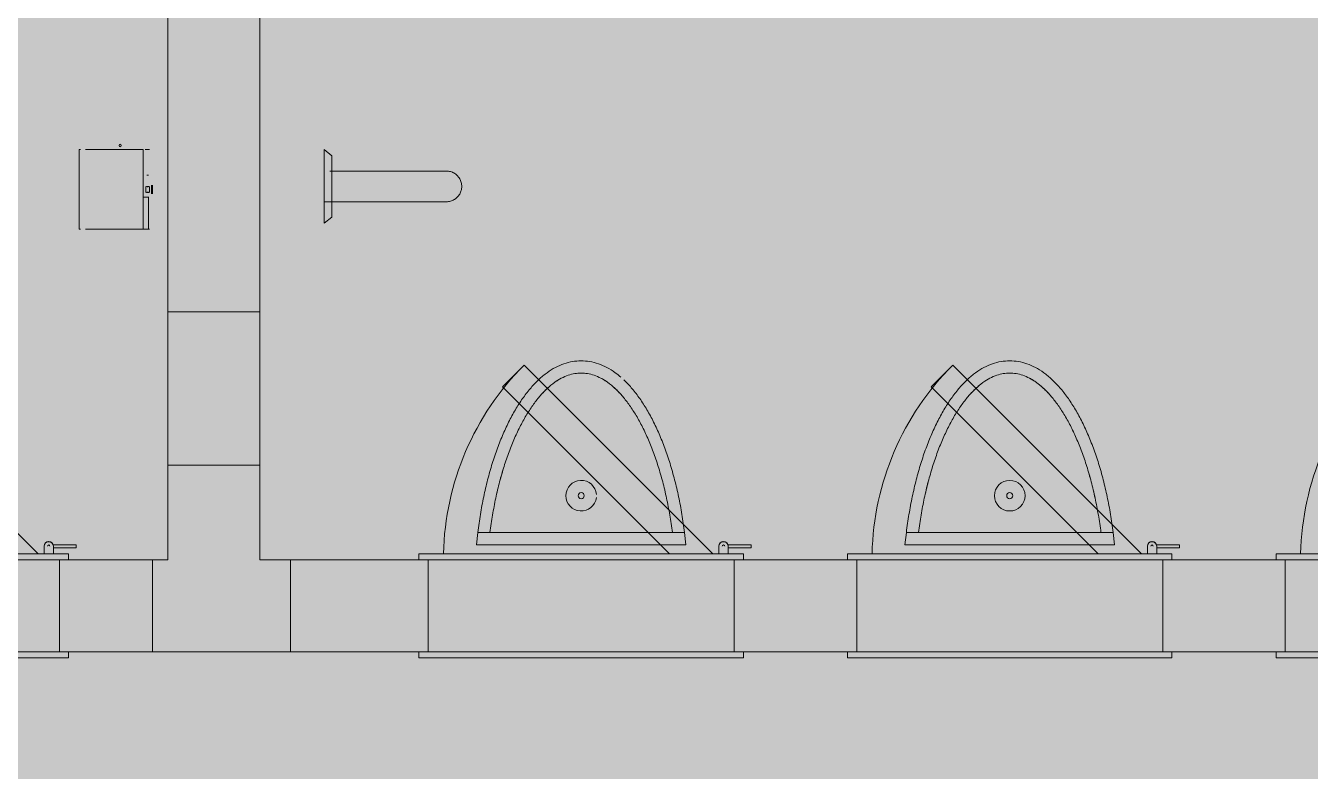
# Model space of a CAD drawing. Header units: millimetres. Extents: x 15878 to 679837, y -72324 to 391440.
# Drawn here: x 200250 to 202348, y 43002 to 44220 of the extents above; entities that cross this region are included whole.
import ezdxf

# ---------------------------------------------------------------- set-up
doc = ezdxf.new("R2010")
doc.units = ezdxf.units.MM
for name, color, linetype, lineweight in [('A-DETL-GENF', 92, 'Continuous', 5), ('A-DOOR', 31, 'Continuous', 5), ('A-DOOR-FRAM', 31, 'Continuous', 5), ('A-FLOR', 192, 'Continuous', 5), ('A-WALL', 113, 'Continuous', 5), ('P-SANR-FIXT', 6, 'Continuous', 5)]:
    doc.layers.add(name, color=color, linetype=linetype, lineweight=lineweight)

# ---------------------------------------------------------------- blocks, each defined once
blk = doc.blocks.new('DLN_Toilet Paper Roll - DLN_Toilet Paper Roll-3170394-G_F')
at = {"layer": 'P-SANR-FIXT', "color": 253}
for p, q in [((-65, 117.5), (-65, 120.1)), ((65, 120.1), (-65, 120.1)), ((-65, 15.5), (-65, 109.6)), ((65, 120.1), (65, 117.5)), ((65, 109.6), (65, 15.5)), ((-65, 6.9), (-65, 15.5)), ((-12.7, 15.5), (-65, 15.5)), ((-65, 6.9), (-65, 6.1)), ((-65, 6.1), (-65, 6.9)), ((-12.7, 6.9), (-65, 6.9)), ((-65, 5), (-65, 6.9)), ((-12.7, 6.9), (-12.7, 15.5)), ((-12.7, 15.5), (65, 15.5)), ((-12.7, 6.9), (-12.7, 6.1)), ((-12.7, 6.1), (-12.7, 6.9)), ((-7, 2), (7, 2)), ((7, 2), (-7, 2)), ((-7, 0), (7, 0)), ((7, 0), (-7, 0)), ((-5, 11), (5, 11)), ((5, 11), (-5, 11)), ((-5, 5), (5, 5)), ((5, 5), (-5, 5)), ((-3, 5), (3, 5)), ((3, 5), (-3, 5)), ((-3, 2), (3, 2)), ((3, 2), (-3, 2)), ((23.2, 9.3), (23.2, 6.9)), ((23.2, 6.9), (23.2, 9.3)), ((65, 12.4), (65, 5))]:
    blk.add_line(p, q, dxfattribs=at)
for major_axis in [(-2, 0), (2, 0)]:
    blk.add_ellipse((71.8, 52.8), major_axis=major_axis, ratio=0.802744, start_param=3.141593, end_param=6.283185, dxfattribs=at)
for points, knots in [([(-4.7, 9.3), (-4.7, 9.5), (-4.9, 9.8), (-5, 10.1), (-5, 10.1), (-5, 10.1)], [0, 0, 0, 0, 0.4, 0.7, 0.9198068, 0.9198068, 0.9198068, 0.9198068]), ([(-5, 10.1), (-5, 10.1), (-5, 10), (-4.9, 9.8), (-4.8, 9.3), (-4.7, 8.7), (-4.7, 8.3), (-4.6, 8), (-4.7, 7.7), (-4.7, 7.3), (-4.8, 7.1), (-4.8, 6.9)], [0, 0, 0, 0, 0.111111, 0.222222, 0.444444, 0.583333, 0.652778, 0.722222, 0.791667, 0.861111, 1, 1, 1, 1]), ([(-5, 6.1), (-5, 6.1), (-5, 6.1), (-4.9, 6.3), (-4.8, 6.6), (-4.6, 7.1), (-4.5, 7.6), (-4.5, 8), (-4.5, 8.5), (-4.6, 8.9), (-4.6, 9.2), (-4.7, 9.3)], [0.0355904, 0.0355904, 0.0355904, 0.0355904, 0.1, 0.2, 0.4, 0.5, 0.6, 0.7, 0.8, 0.9, 1, 1, 1, 1]), ([(-4.8, 6.9), (-4.8, 6.7), (-4.9, 6.4), (-5, 6.2), (-5, 6.1), (-5, 6.1)], [0, 0, 0, 0, 0.5, 0.75, 1, 1, 1, 1]), ([(4.7, 9.3), (4.6, 9.2), (4.6, 8.9), (4.5, 8.5), (4.5, 8), (4.5, 7.6), (4.6, 7.1), (4.8, 6.6), (4.9, 6.3), (5, 6.1), (5, 6.1), (5, 6.1)], [0, 0, 0, 0, 0.1, 0.2, 0.3, 0.4, 0.5, 0.6, 0.8, 0.9, 0.9644096, 0.9644096, 0.9644096, 0.9644096]), ([(4.8, 6.9), (4.7, 7.2), (4.7, 7.6), (4.6, 8.3), (4.7, 8.8), (4.8, 9.3), (4.9, 9.7), (5, 10), (5, 10.1), (5, 10.1)], [0, 0, 0, 0, 0.222222, 0.333333, 0.444444, 0.583333, 0.722222, 0.861111, 1, 1, 1, 1]), ([(5, 10.1), (5, 10.1), (5, 10.1), (4.9, 10), (4.8, 9.8), (4.7, 9.5), (4.7, 9.3)], [0.0801932, 0.0801932, 0.0801932, 0.0801932, 0.2, 0.4, 0.7, 1, 1, 1, 1]), ([(5, 6.1), (5, 6.1), (5, 6.2), (4.9, 6.4), (4.8, 6.7), (4.8, 6.9)], [0, 0, 0, 0, 0.25, 0.5, 1, 1, 1, 1])]:
    blk.add_open_spline(points, degree=3, knots=knots, dxfattribs=at)
blk = doc.blocks.new('DLN_Urinal - DLN_Urinal-13426412-G_F')
at = {"layer": 'P-SANR-FIXT', "color": 253}
for p, q in [((-280.2, -12.5), (62, -12.5)), ((-277.9, -32.5), (-280.2, -12.5)), ((62, -12.5), (59.8, -32.5)), ((59.8, -32.5), (-277.9, -32.5)), ((-277.9, -32.5), (-258.1, -32.5)), ((-258.1, -32.5), (39.9, -32.5)), ((39.9, -32.5), (59.8, -32.5))]:
    blk.add_line(p, q, dxfattribs=at)
for radius in [25, 5]:
    blk.add_circle((-109.1, -92.5), radius, dxfattribs=at)
for points, knots in [([(-109.1, -312.5), (-118.5, -312.7), (-132.6, -310.5), (-151.1, -302.3), (-164.8, -293.7), (-178.2, -282.6), (-188.9, -271.4), (-197.2, -261.3), (-203.4, -253.2), (-209.3, -244.4), (-215.1, -235.3), (-220.7, -225.6), (-226.2, -215.3), (-231.4, -204.6), (-236.4, -193.5), (-241.2, -182), (-245.8, -170), (-250.2, -157.6), (-254.3, -144.9), (-258.2, -131.8), (-263, -113.9), (-268.5, -90.8), (-273.8, -62.2), (-276.7, -42.5), (-277.9, -32.5)], [-1, -1, -1, -1, -0.875, -0.8125, -0.75, -0.6875, -0.625, -0.59375, -0.5625, -0.53125, -0.5, -0.46875, -0.4375, -0.40625, -0.375, -0.34375, -0.3125, -0.28125, -0.25, -0.21875, -0.1875, -0.125, -0.0625, 0, 0, 0, 0]), ([(-258.1, -32.5), (-256.8, -42.2), (-254, -61.1), (-248.7, -88.6), (-242.4, -115.2), (-236.3, -136.3), (-231.1, -152.4), (-226.8, -164.2), (-222.4, -175.6), (-217.8, -186.5), (-213.1, -196.9), (-208.1, -207), (-203, -216.5), (-197.7, -225.5), (-192.4, -233.9), (-186.9, -241.9), (-181.2, -249.3), (-175.6, -256.1), (-170, -262.3), (-164.2, -267.9), (-158.4, -272.9), (-150.8, -278.8), (-141.4, -284.7), (-126.6, -291.1), (-116, -292.8), (-109.1, -292.5)], [-1, -1, -1, -1, -0.9375, -0.875, -0.8125, -0.75, -0.71875, -0.6875, -0.65625, -0.625, -0.59375, -0.5625, -0.53125, -0.5, -0.46875, -0.4375, -0.40625, -0.375, -0.34375, -0.3125, -0.28125, -0.25, -0.1875, -0.125, 0, 0, 0, 0]), ([(-109.1, -292.5), (-116, -292.8), (-126.6, -291.1), (-139.5, -285.5), (-147.1, -281.2), (-154.6, -276.1), (-162.3, -269.7), (-170, -262.3), (-175.6, -256.1), (-181.2, -249.3), (-186.9, -241.9), (-192.4, -233.9), (-197.7, -225.5), (-203, -216.5), (-208.1, -207), (-213.1, -196.9), (-217.8, -186.5), (-222.4, -175.6), (-226.8, -164.2), (-231.1, -152.4), (-235, -140.3), (-238.8, -127.9), (-243.5, -110.7), (-248.7, -88.6), (-254, -61.1), (-256.8, -42.2), (-258.1, -32.5)], [-1, -1, -1, -1, -0.875, -0.8125, -0.78125, -0.75, -0.6875, -0.65625, -0.625, -0.59375, -0.5625, -0.53125, -0.5, -0.46875, -0.4375, -0.40625, -0.375, -0.34375, -0.3125, -0.28125, -0.25, -0.21875, -0.1875, -0.125, -0.0625, 0, 0, 0, 0]), ([(59.8, -32.5), (58.5, -42.5), (55.7, -62.2), (50.3, -90.8), (44.9, -113.9), (40.1, -131.8), (36.2, -144.9), (32.1, -157.6), (27.7, -170), (23.1, -182), (18.3, -193.5), (13.3, -204.6), (6.3, -218.9), (-1.1, -232.2), (-8.8, -244.4), (-14.8, -253.2), (-20.9, -261.3), (-27.2, -268.9), (-33.5, -275.9), (-40, -282.3), (-46.7, -288.2), (-55.6, -295.1), (-67, -302.3), (-85.6, -310.5), (-99.6, -312.7), (-109.1, -312.5)], [-1, -1, -1, -1, -0.9375, -0.875, -0.8125, -0.78125, -0.75, -0.71875, -0.6875, -0.65625, -0.625, -0.59375, -0.5625, -0.5, -0.46875, -0.4375, -0.40625, -0.375, -0.34375, -0.3125, -0.28125, -0.25, -0.1875, -0.125, 0, 0, 0, 0]), ([(-109.1, -292.5), (-102.2, -292.8), (-91.6, -291.1), (-78.6, -285.5), (-71.1, -281.2), (-63.5, -276.1), (-55.9, -269.7), (-48.2, -262.3), (-42.5, -256.1), (-36.9, -249.3), (-31.3, -241.9), (-25.8, -233.9), (-20.4, -225.5), (-15.2, -216.5), (-10.1, -207), (-5.1, -196.9), (-0.3, -186.5), (4.3, -175.6), (8.7, -164.2), (12.9, -152.4), (16.9, -140.3), (20.6, -127.9), (25.3, -110.7), (30.6, -88.6), (35.8, -61.1), (38.7, -42.2), (39.9, -32.5)], [-1, -1, -1, -1, -0.875, -0.8125, -0.78125, -0.75, -0.6875, -0.65625, -0.625, -0.59375, -0.5625, -0.53125, -0.5, -0.46875, -0.4375, -0.40625, -0.375, -0.34375, -0.3125, -0.28125, -0.25, -0.21875, -0.1875, -0.125, -0.0625, 0, 0, 0, 0]), ([(39.9, -32.5), (38.7, -42.2), (35.8, -61.1), (30.6, -88.6), (24.3, -115.2), (18.2, -136.3), (12.9, -152.4), (8.7, -164.2), (4.3, -175.6), (-0.3, -186.5), (-5.1, -196.9), (-10.1, -207), (-15.2, -216.5), (-20.4, -225.5), (-25.8, -233.9), (-31.3, -241.9), (-36.9, -249.3), (-42.5, -256.1), (-48.2, -262.3), (-54, -267.9), (-59.7, -272.9), (-67.3, -278.8), (-76.7, -284.7), (-91.6, -291.1), (-102.2, -292.8), (-109.1, -292.5)], [-1, -1, -1, -1, -0.9375, -0.875, -0.8125, -0.75, -0.71875, -0.6875, -0.65625, -0.625, -0.59375, -0.5625, -0.53125, -0.5, -0.46875, -0.4375, -0.40625, -0.375, -0.34375, -0.3125, -0.28125, -0.25, -0.1875, -0.125, 0, 0, 0, 0])]:
    blk.add_open_spline(points, degree=3, knots=knots, dxfattribs=at)
blk = doc.blocks.new('DLN_Urinal - DLN_Urinal-V592-G_F')
at = {"layer": 'P-SANR-FIXT', "color": 253}
for p, q in [((-280.2, -12.5), (62, -12.5)), ((-277.9, -32.5), (-280.2, -12.5)), ((62, -12.5), (59.8, -32.5)), ((59.8, -32.5), (-277.9, -32.5)), ((-277.9, -32.5), (-258.1, -32.5)), ((-258.1, -32.5), (39.9, -32.5)), ((39.9, -32.5), (59.8, -32.5))]:
    blk.add_line(p, q, dxfattribs=at)
blk.add_circle((-109.1, -92.5), 5, dxfattribs=at)
for start, end in [(0, 173.0878), (184.4636, 0)]:
    blk.add_arc((-109.1, -92.5), 25, start, end, dxfattribs=at)
for points, knots in [([(-178.6, -281.7), (-182.8, -277.8), (-189.1, -271.2), (-197.2, -261.3), (-203.4, -253.2), (-209.3, -244.4), (-215.1, -235.3), (-220.7, -225.6), (-226.2, -215.3), (-231.4, -204.6), (-236.4, -193.5), (-241.2, -182), (-245.8, -170), (-250.2, -157.6), (-254.3, -144.9), (-258.2, -131.8), (-263, -113.9), (-268.5, -90.8), (-273.8, -62.2), (-276.7, -42.5), (-277.9, -32.5)], [-0.6850484, -0.6850484, -0.6850484, -0.6850484, -0.625, -0.59375, -0.5625, -0.53125, -0.5, -0.46875, -0.4375, -0.40625, -0.375, -0.34375, -0.3125, -0.28125, -0.25, -0.21875, -0.1875, -0.125, -0.0625, 0, 0, 0, 0]), ([(-258.1, -32.5), (-256.8, -42.2), (-254, -61.1), (-248.7, -88.6), (-242.4, -115.2), (-236.3, -136.3), (-231.1, -152.4), (-226.8, -164.2), (-222.4, -175.6), (-217.8, -186.5), (-213.1, -196.9), (-208.1, -207), (-203, -216.5), (-197.7, -225.5), (-192.4, -233.9), (-186.9, -241.9), (-181.2, -249.3), (-175.6, -256.1), (-170, -262.3), (-164.2, -267.9), (-158.4, -272.9), (-150.8, -278.8), (-141.4, -284.7), (-126.6, -291.1), (-116, -292.8), (-109.1, -292.5)], [-1, -1, -1, -1, -0.9375, -0.875, -0.8125, -0.75, -0.71875, -0.6875, -0.65625, -0.625, -0.59375, -0.5625, -0.53125, -0.5, -0.46875, -0.4375, -0.40625, -0.375, -0.34375, -0.3125, -0.28125, -0.25, -0.1875, -0.125, 0, 0, 0, 0]), ([(-109.1, -292.5), (-116, -292.8), (-126.6, -291.1), (-139.5, -285.5), (-147.1, -281.2), (-154.6, -276.1), (-162.3, -269.7), (-170, -262.3), (-175.6, -256.1), (-181.2, -249.3), (-186.9, -241.9), (-192.4, -233.9), (-197.7, -225.5), (-203, -216.5), (-208.1, -207), (-213.1, -196.9), (-217.8, -186.5), (-222.4, -175.6), (-226.8, -164.2), (-231.1, -152.4), (-235, -140.3), (-238.8, -127.9), (-243.5, -110.7), (-248.7, -88.6), (-254, -61.1), (-256.8, -42.2), (-258.1, -32.5)], [-1, -1, -1, -1, -0.875, -0.8125, -0.78125, -0.75, -0.6875, -0.65625, -0.625, -0.59375, -0.5625, -0.53125, -0.5, -0.46875, -0.4375, -0.40625, -0.375, -0.34375, -0.3125, -0.28125, -0.25, -0.21875, -0.1875, -0.125, -0.0625, 0, 0, 0, 0]), ([(59.8, -32.5), (58.5, -42.5), (55.7, -62.2), (50.3, -90.8), (44.9, -113.9), (40.1, -131.8), (36.2, -144.9), (32.1, -157.6), (27.7, -170), (23.1, -182), (18.3, -193.5), (13.3, -204.6), (6.3, -218.9), (-1.1, -232.2), (-8.8, -244.4), (-14.8, -253.2), (-20.9, -261.3), (-27.2, -268.9), (-33.5, -275.9), (-40, -282.3), (-46.7, -288.2), (-55.6, -295.1), (-67, -302.3), (-85.6, -310.5), (-99.6, -312.7), (-109.1, -312.5)], [-1, -1, -1, -1, -0.9375, -0.875, -0.8125, -0.78125, -0.75, -0.71875, -0.6875, -0.65625, -0.625, -0.59375, -0.5625, -0.5, -0.46875, -0.4375, -0.40625, -0.375, -0.34375, -0.3125, -0.28125, -0.25, -0.1875, -0.125, 0, 0, 0, 0]), ([(-109.1, -292.5), (-102.2, -292.8), (-91.6, -291.1), (-78.6, -285.5), (-71.1, -281.2), (-63.5, -276.1), (-55.9, -269.7), (-48.2, -262.3), (-42.5, -256.1), (-36.9, -249.3), (-31.3, -241.9), (-25.8, -233.9), (-20.4, -225.5), (-15.2, -216.5), (-10.1, -207), (-5.1, -196.9), (-0.3, -186.5), (4.3, -175.6), (8.7, -164.2), (12.9, -152.4), (16.9, -140.3), (20.6, -127.9), (25.3, -110.7), (30.6, -88.6), (35.8, -61.1), (38.7, -42.2), (39.9, -32.5)], [-1, -1, -1, -1, -0.875, -0.8125, -0.78125, -0.75, -0.6875, -0.65625, -0.625, -0.59375, -0.5625, -0.53125, -0.5, -0.46875, -0.4375, -0.40625, -0.375, -0.34375, -0.3125, -0.28125, -0.25, -0.21875, -0.1875, -0.125, -0.0625, 0, 0, 0, 0]), ([(39.9, -32.5), (38.7, -42.2), (35.8, -61.1), (30.6, -88.6), (24.3, -115.2), (18.2, -136.3), (12.9, -152.4), (8.7, -164.2), (4.3, -175.6), (-0.3, -186.5), (-5.1, -196.9), (-10.1, -207), (-15.2, -216.5), (-20.4, -225.5), (-25.8, -233.9), (-31.3, -241.9), (-36.9, -249.3), (-42.5, -256.1), (-48.2, -262.3), (-54, -267.9), (-59.7, -272.9), (-67.3, -278.8), (-76.7, -284.7), (-91.6, -291.1), (-102.2, -292.8), (-109.1, -292.5)], [-1, -1, -1, -1, -0.9375, -0.875, -0.8125, -0.75, -0.71875, -0.6875, -0.65625, -0.625, -0.59375, -0.5625, -0.53125, -0.5, -0.46875, -0.4375, -0.40625, -0.375, -0.34375, -0.3125, -0.28125, -0.25, -0.1875, -0.125, 0, 0, 0, 0]), ([(-109.1, -312.5), (-118.5, -312.7), (-132.6, -310.5), (-151.1, -302.3), (-163.5, -294.6), (-171, -288.5), (-174.1, -285.8)], [-1, -1, -1, -1, -0.875, -0.8125, -0.75, -0.7062169, -0.7062169, -0.7062169, -0.7062169])]:
    blk.add_open_spline(points, degree=3, knots=knots, dxfattribs=at)
blk = doc.blocks.new('DLN-Access Panel__AP01_ - _AP04_ 450 x 650 _WH_-16053561-G_F')
at = {"layer": 'A-DOOR', "color": 253}
for p, q in [((-265, 75), (-265, 85)), ((265, 85), (-265, 85)), ((265, 75), (265, 85)), ((-265, 75), (265, 75)), ((-265, -85), (-265, -75)), ((265, -75), (-265, -75)), ((265, -85), (265, -75)), ((-240, -95), (-277.5, -95)), ((-277.5, -95), (-277.5, -100)), ((-277.5, -100), (-239.6, -100)), ((-265, -85), (265, -85)), ((-240, -85), (-240, -97.5)), ((-225, -97.5), (-225, -85)), ((-215, -85), (93.2, -393.2)), ((128.6, -357.8), (-144.3, -85)), ((93.2, -393.2), (128.6, -357.8))]:
    blk.add_line(p, q, dxfattribs=at)
for centre, radius, start, end in [((-232.5, -97.5), 7.5, 180, 0), ((-232.5, -97.5), 7.5, 195, 0), ((-232.5, -97.5), 7.5, 199.4712, 360), ((-232.5, -97.5), 7.5, 199.4712, 360), ((-232.5, -97.5), 2, 180, 360), ((-232.5, -97.5), 2, 180, 360), ((-225, -75), 450, 315, 358.6824)]:
    blk.add_arc(centre, radius, start, end, dxfattribs=at)
at = {"layer": 'A-DOOR-FRAM', "color": 253}
for p, q in [((-250, 75), (-250, -75)), ((250, 75), (250, -75))]:
    blk.add_line(p, q, dxfattribs=at)
blk = doc.blocks.new('DLN_Accessible Urinal - DLN_Accessible Urinal-V750-G_F')
at = {"layer": 'P-SANR-FIXT', "color": 253}
for p, q in [((-619.1, -12.5), (-609.1, -25.2)), ((-596.5, -12.5), (-619.1, -12.5)), ((-619.1, -12.5), (-596.5, -12.5)), ((-619.1, -12.5), (-609.1, -25.2)), ((-596.5, -12.5), (-619.1, -12.5)), ((-619.1, -12.5), (-499.1, -12.5)), ((-584.1, -12.5), (-584.1, -212.5)), ((-499.1, -12.5), (-521.7, -12.5)), ((-521.7, -12.5), (-499.1, -12.5)), ((-499.1, -12.5), (-521.7, -12.5)), ((-509.1, -25.2), (-499.1, -12.5)), ((-509.1, -25.2), (-499.1, -12.5)), ((-280.2, -12.5), (62, -12.5)), ((-277.9, -32.5), (-280.2, -12.5)), ((62, -12.5), (59.8, -32.5)), ((280.9, -12.5), (290.9, -25.2)), ((303.5, -12.5), (280.9, -12.5)), ((280.9, -12.5), (303.5, -12.5)), ((280.9, -12.5), (290.9, -25.2)), ((303.5, -12.5), (280.9, -12.5)), ((280.9, -12.5), (400.9, -12.5)), ((365.9, -212.5), (365.9, -12.5)), ((400.9, -12.5), (378.3, -12.5)), ((378.3, -12.5), (400.9, -12.5)), ((400.9, -12.5), (378.3, -12.5)), ((390.9, -25.2), (400.9, -12.5)), ((390.9, -25.2), (400.9, -12.5)), ((-609.1, -25.2), (-583.7, -25.2)), ((-583.7, -25.2), (-609.1, -25.2)), ((-609.1, -25.2), (-583.7, -25.2)), ((-509.1, -25.2), (-609.1, -25.2)), ((-534.4, -25.2), (-509.1, -25.2)), ((-509.1, -25.2), (-534.4, -25.2)), ((-534.4, -25.2), (-509.1, -25.2)), ((-534.1, -212.5), (-534.1, -22.2)), ((59.8, -32.5), (-277.9, -32.5)), ((-277.9, -32.5), (-258.1, -32.5)), ((-258.1, -32.5), (39.9, -32.5)), ((39.9, -32.5), (59.8, -32.5)), ((290.9, -25.2), (316.3, -25.2)), ((316.3, -25.2), (290.9, -25.2)), ((290.9, -25.2), (316.3, -25.2)), ((390.9, -25.2), (290.9, -25.2)), ((315.9, -22.2), (315.9, -212.5)), ((365.6, -25.2), (390.9, -25.2)), ((390.9, -25.2), (365.6, -25.2)), ((365.6, -25.2), (390.9, -25.2))]:
    blk.add_line(p, q, dxfattribs=at)
for radius in [25, 5]:
    blk.add_circle((-109.1, -92.5), radius, dxfattribs=at)
for points, knots in [([(-109.1, -312.5), (-118.5, -312.7), (-132.6, -310.5), (-151.1, -302.3), (-164.8, -293.7), (-178.2, -282.6), (-188.9, -271.4), (-197.2, -261.3), (-203.4, -253.2), (-209.3, -244.4), (-215.1, -235.3), (-220.7, -225.6), (-226.2, -215.3), (-231.4, -204.6), (-236.4, -193.5), (-241.2, -182), (-245.8, -170), (-250.2, -157.6), (-254.3, -144.9), (-258.2, -131.8), (-263, -113.9), (-268.5, -90.8), (-273.8, -62.2), (-276.7, -42.5), (-277.9, -32.5)], [-1, -1, -1, -1, -0.875, -0.8125, -0.75, -0.6875, -0.625, -0.59375, -0.5625, -0.53125, -0.5, -0.46875, -0.4375, -0.40625, -0.375, -0.34375, -0.3125, -0.28125, -0.25, -0.21875, -0.1875, -0.125, -0.0625, 0, 0, 0, 0]), ([(-258.1, -32.5), (-256.8, -42.2), (-254, -61.1), (-248.7, -88.6), (-242.4, -115.2), (-236.3, -136.3), (-231.1, -152.4), (-226.8, -164.2), (-222.4, -175.6), (-217.8, -186.5), (-213.1, -196.9), (-208.1, -207), (-203, -216.5), (-197.7, -225.5), (-192.4, -233.9), (-186.9, -241.9), (-181.2, -249.3), (-175.6, -256.1), (-170, -262.3), (-164.2, -267.9), (-158.4, -272.9), (-150.8, -278.8), (-141.4, -284.7), (-126.6, -291.1), (-116, -292.8), (-109.1, -292.5)], [-1, -1, -1, -1, -0.9375, -0.875, -0.8125, -0.75, -0.71875, -0.6875, -0.65625, -0.625, -0.59375, -0.5625, -0.53125, -0.5, -0.46875, -0.4375, -0.40625, -0.375, -0.34375, -0.3125, -0.28125, -0.25, -0.1875, -0.125, 0, 0, 0, 0]), ([(-109.1, -292.5), (-116, -292.8), (-126.6, -291.1), (-139.5, -285.5), (-147.1, -281.2), (-154.6, -276.1), (-162.3, -269.7), (-170, -262.3), (-175.6, -256.1), (-181.2, -249.3), (-186.9, -241.9), (-192.4, -233.9), (-197.7, -225.5), (-203, -216.5), (-208.1, -207), (-213.1, -196.9), (-217.8, -186.5), (-222.4, -175.6), (-226.8, -164.2), (-231.1, -152.4), (-235, -140.3), (-238.8, -127.9), (-243.5, -110.7), (-248.7, -88.6), (-254, -61.1), (-256.8, -42.2), (-258.1, -32.5)], [-1, -1, -1, -1, -0.875, -0.8125, -0.78125, -0.75, -0.6875, -0.65625, -0.625, -0.59375, -0.5625, -0.53125, -0.5, -0.46875, -0.4375, -0.40625, -0.375, -0.34375, -0.3125, -0.28125, -0.25, -0.21875, -0.1875, -0.125, -0.0625, 0, 0, 0, 0]), ([(59.8, -32.5), (58.5, -42.5), (55.7, -62.2), (50.3, -90.8), (44.9, -113.9), (40.1, -131.8), (36.2, -144.9), (32.1, -157.6), (27.7, -170), (23.1, -182), (18.3, -193.5), (13.3, -204.6), (6.3, -218.9), (-1.1, -232.2), (-8.8, -244.4), (-14.8, -253.2), (-20.9, -261.3), (-27.2, -268.9), (-33.5, -275.9), (-40, -282.3), (-46.7, -288.2), (-55.6, -295.1), (-67, -302.3), (-85.6, -310.5), (-99.6, -312.7), (-109.1, -312.5)], [-1, -1, -1, -1, -0.9375, -0.875, -0.8125, -0.78125, -0.75, -0.71875, -0.6875, -0.65625, -0.625, -0.59375, -0.5625, -0.5, -0.46875, -0.4375, -0.40625, -0.375, -0.34375, -0.3125, -0.28125, -0.25, -0.1875, -0.125, 0, 0, 0, 0]), ([(-109.1, -292.5), (-102.2, -292.8), (-91.6, -291.1), (-78.6, -285.5), (-71.1, -281.2), (-63.5, -276.1), (-55.9, -269.7), (-48.2, -262.3), (-42.5, -256.1), (-36.9, -249.3), (-31.3, -241.9), (-25.8, -233.9), (-20.4, -225.5), (-15.2, -216.5), (-10.1, -207), (-5.1, -196.9), (-0.3, -186.5), (4.3, -175.6), (8.7, -164.2), (12.9, -152.4), (16.9, -140.3), (20.6, -127.9), (25.3, -110.7), (30.6, -88.6), (35.8, -61.1), (38.7, -42.2), (39.9, -32.5)], [-1, -1, -1, -1, -0.875, -0.8125, -0.78125, -0.75, -0.6875, -0.65625, -0.625, -0.59375, -0.5625, -0.53125, -0.5, -0.46875, -0.4375, -0.40625, -0.375, -0.34375, -0.3125, -0.28125, -0.25, -0.21875, -0.1875, -0.125, -0.0625, 0, 0, 0, 0]), ([(39.9, -32.5), (38.7, -42.2), (35.8, -61.1), (30.6, -88.6), (24.3, -115.2), (18.2, -136.3), (12.9, -152.4), (8.7, -164.2), (4.3, -175.6), (-0.3, -186.5), (-5.1, -196.9), (-10.1, -207), (-15.2, -216.5), (-20.4, -225.5), (-25.8, -233.9), (-31.3, -241.9), (-36.9, -249.3), (-42.5, -256.1), (-48.2, -262.3), (-54, -267.9), (-59.7, -272.9), (-67.3, -278.8), (-76.7, -284.7), (-91.6, -291.1), (-102.2, -292.8), (-109.1, -292.5)], [-1, -1, -1, -1, -0.9375, -0.875, -0.8125, -0.75, -0.71875, -0.6875, -0.65625, -0.625, -0.59375, -0.5625, -0.53125, -0.5, -0.46875, -0.4375, -0.40625, -0.375, -0.34375, -0.3125, -0.28125, -0.25, -0.1875, -0.125, 0, 0, 0, 0]), ([(-584.1, -212.5), (-584.1, -214.7), (-583.6, -217.9), (-582.2, -222.1), (-581, -224.6), (-579.9, -226.4), (-578.6, -228.2), (-577.2, -229.8), (-575.6, -231.3), (-573.9, -232.7), (-571.6, -234.2), (-568.7, -235.7), (-564.5, -237.1), (-559.1, -237.8), (-553.6, -237.1), (-549.5, -235.7), (-546.5, -234.2), (-544.3, -232.7), (-542.6, -231.3), (-541, -229.8), (-539.2, -227.8), (-537.7, -225.5), (-536.6, -223.6), (-535.7, -221.6), (-534.5, -217.9), (-534.1, -214.7), (-534.1, -212.5)], [0, 0, 0, 0, 0.083333, 0.125, 0.166667, 0.1875, 0.208333, 0.25, 0.270833, 0.291667, 0.333333, 0.375, 0.416667, 0.5, 0.583333, 0.625, 0.666667, 0.708333, 0.729167, 0.75, 0.791667, 0.833333, 0.854167, 0.875, 0.916667, 1, 1, 1, 1]), ([(315.9, -212.5), (315.9, -214.7), (316.4, -217.9), (317.8, -222.1), (319, -224.6), (320.1, -226.4), (321.4, -228.2), (322.8, -229.8), (324.4, -231.3), (326.1, -232.7), (328.4, -234.2), (331.3, -235.7), (335.5, -237.1), (340.9, -237.8), (346.4, -237.1), (350.5, -235.7), (353.5, -234.2), (355.7, -232.7), (357.4, -231.3), (359, -229.8), (360.8, -227.8), (362.3, -225.5), (363.4, -223.6), (364.3, -221.6), (365.5, -217.9), (365.9, -214.7), (365.9, -212.5)], [0, 0, 0, 0, 0.083333, 0.125, 0.166667, 0.1875, 0.208333, 0.25, 0.270833, 0.291667, 0.333333, 0.375, 0.416667, 0.5, 0.583333, 0.625, 0.666667, 0.708333, 0.729167, 0.75, 0.791667, 0.833333, 0.854167, 0.875, 0.916667, 1, 1, 1, 1])]:
    blk.add_open_spline(points, degree=3, knots=knots, dxfattribs=at)

msp = doc.modelspace()

# ---------------------------------------------------------------- hatches: boundary and pattern name
at = {"layer": 'A-DETL-GENF', "transparency": 33554585}
h = msp.add_hatch(color=253, dxfattribs=at)
h.paths.add_polyline_path([(193031.8, 30457.5), (193031.8, 31607.5), (195106.8, 31607.5), (195106.8, 34107.5), (202306.8, 34107.5), (202306.8, 35797.5), (205331.8, 35797.5), (205331.8, 52007.5), (202831.8, 52007.5), (202831.8, 51406.3), (202231.8, 51406.3), (202231.8, 48337.5), (196081.8, 48337.5), (196081.8, 52057.5), (193181.8, 52057.5), (193181.8, 49957.5), (189481.8, 49957.5), (189481.8, 52057.5), (177431.8, 52057.5), (177431.8, 45607.5), (166981.8, 45607.5), (166981.8, 31607.5), (190881.8, 31607.5), (190881.8, 30457.5)], flags=0)
h.paths.add_polyline_path([(178081.8, 39607.5), (177481.8, 39607.5), (177481.8, 40207.5), (178081.8, 40207.5)], flags=0)
h.paths.add_polyline_path([(199881.8, 39607.5), (199881.8, 40207.5), (200481.8, 40207.5), (200481.8, 39607.5), (199984.4, 39607.5)], flags=0)
h.paths.add_polyline_path([(189481.8, 39607.5), (189481.8, 40207.5), (190081.8, 40207.5), (190081.8, 39607.5)], flags=0)
h.paths.add_polyline_path([(178081.8, 51407.5), (177481.8, 51407.5), (177481.8, 52007.5), (178081.8, 52007.5), (178081.8, 51515.3)], flags=0)

# ---------------------------------------------------------------- linework, layer by layer
at = {"layer": 'A-FLOR'}
msp.add_line((200481.8, 43347.5), (200481.8, 46192.5), dxfattribs=at)
at = {"layer": 'A-WALL', "color": 253}
for p, q in [((200631.8, 46057.5), (200631.8, 43347.5)), ((200481.8, 43752.5), (200631.8, 43752.5)), ((200631.8, 43502.5), (200481.8, 43502.5)), ((200481.8, 43347.5), (200304.7, 43347.5)), ((200456.8, 43347.5), (200456.8, 43197.5)), ((200906.8, 43347.5), (200631.8, 43347.5)), ((200681.8, 43197.5), (200681.8, 43347.5)), ((201406.8, 43347.5), (201606.8, 43347.5)), ((202106.8, 43347.5), (202306.8, 43347.5)), ((200319.7, 43197.5), (200891.8, 43197.5)), ((201406.8, 43197.5), (201606.8, 43197.5)), ((202106.8, 43197.5), (202306.8, 43197.5))]:
    msp.add_line(p, q, dxfattribs=at)

# ---------------------------------------------------------------- block references
at = {"layer": 'A-DOOR', "color": 253, "rotation": 180}
for p in [(200054.7, 43272.5), (201156.8, 43272.5), (201856.8, 43272.5), (202556.8, 43272.5)]:
    msp.add_blockref('DLN-Access Panel__AP01_ - _AP04_ 450 x 650 _WH_-16053561-G_F', p, dxfattribs=at)
at = {"layer": 'P-SANR-FIXT', "color": 253}
for name, p, rotation in [('DLN_Toilet Paper Roll - DLN_Toilet Paper Roll-3170394-G_F', (200456.8, 43952.5), 90.00000000000018), ('DLN_Accessible Urinal - DLN_Accessible Urinal-V750-G_F', (200724.3, 44516.6), 90), ('DLN_Urinal - DLN_Urinal-V592-G_F', (201047.7, 43360), 180), ('DLN_Urinal - DLN_Urinal-13426412-G_F', (201747.7, 43360), 180)]:
    msp.add_blockref(name, p, dxfattribs=dict(at, rotation=rotation))

doc.saveas('drawing.dxf')
